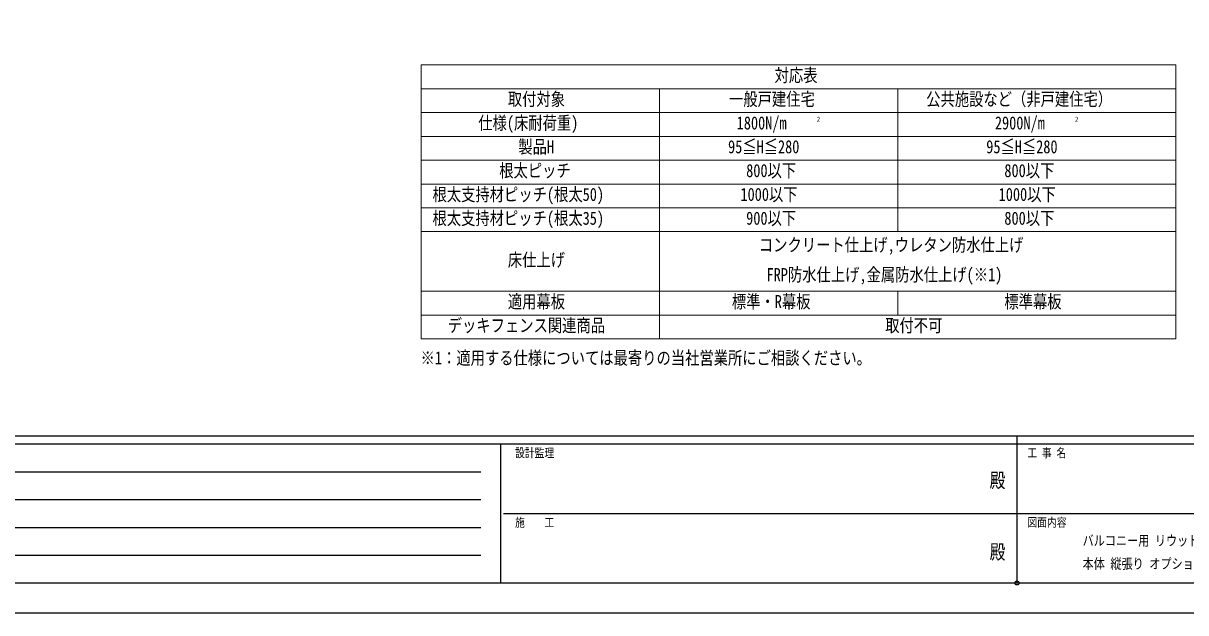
# Model space of a CAD drawing. Units: millimetres, scale not verified. Extents: x -4205 to 4205, y -2970 to 2970.
# Drawn here: x -2506 to 420, y -2970 to -1485 of the extents above; entities that cross this region are included whole.
import ezdxf
from ezdxf.enums import TextEntityAlignment as Align

# ---------------------------------------------------------------- set-up
doc = ezdxf.new("R2010")
doc.units = ezdxf.units.MM
doc.header["$LTSCALE"] = 20
doc.header["$PDMODE"] = 32
doc.header["$PDSIZE"] = 10
doc.layers.add('0-1_TABLE1', color=7, linetype='Continuous', lineweight=18)
doc.layers.add('0-2_USER1', color=3, linetype='Continuous')
doc.layers.add('0-7_YKK_ZWAK', color=7, linetype='Continuous')
doc.styles.add('ＭＳ ゴシック', font='')
doc.styles.get('ＭＳ ゴシック').set_extended_font_data('MS Gothic')

msp = doc.modelspace()

# ---------------------------------------------------------------- linework, layer by layer
at = {"layer": '0-1_TABLE1'}
for p, q in [((-1505, -1590), (395, -1590)), ((395, -1590), (395, -2280)), ((-1505, -1650), (395, -1650)), ((-305, -1650), (-305, -2010)), ((-1505, -1830), (395, -1830)), ((-1505, -1890), (395, -1890)), ((-1505, -1950), (395, -1950)), ((-1505, -2010), (395, -2010)), ((-1505, -2160), (395, -2160)), ((-305, -2160), (-305, -2220)), ((-1505, -2220), (395, -2220)), ((-1505, -2280), (395, -2280))]:
    msp.add_line(p, q, dxfattribs=at)
for points in [[(-1505, -1590), (-1505, -1650), (-1505, -1770), (-1505, -2280)], [(-905, -1650), (-905, -1770), (-905, -2280)], [(-1505, -1710), (-905, -1710), (395, -1710)], [(-1505, -1770), (-905, -1770), (395, -1770)]]:
    msp.add_lwpolyline(points, dxfattribs=at)
at = {"layer": '0-7_YKK_ZWAK'}
for p, q in [((3895.02, -2525), (-3904.98, -2525)), ((-1304.98, -2545), (-3904.98, -2545)), ((-1304.98, -2545), (-1304.98, -2895)), ((-4.98, -2545), (-1304.98, -2545)), ((-4.98, -2525), (-4.98, -2895)), ((1295.02, -2545), (-4.98, -2545)), ((-3862.48, -2615), (-1354.98, -2615)), ((-3862.48, -2685), (-1354.98, -2685)), ((-1297.48, -2720), (-4.98, -2720)), ((-4.98, -2720), (1295.02, -2720)), ((-3862.48, -2755), (-1354.98, -2755)), ((-3862.48, -2825), (-1354.98, -2825)), ((-3904.98, -2895), (-1304.98, -2895)), ((-1304.98, -2895), (-4.98, -2895)), ((-4.98, -2895), (1295.02, -2895))]:
    msp.add_line(p, q, dxfattribs=at)
msp.add_lwpolyline([(-4205, -2970), (4205, -2970), (4205, 2970), (-4205, 2970)], close=True, dxfattribs=at)
msp.add_point((-4.98, -2895), dxfattribs=at)

# ---------------------------------------------------------------- texts
at = {"layer": '0-1_TABLE1', "style": 'ＭＳ ゴシック', "width": 0.8}
for s, height, p in [('対応表', 32.99, (-615, -1642.5)), ('取付対象', 32.99, (-1286.6, -1702.5)), ('一般戸建住宅', 32.99, (-729.8, -1702.5)), ('公共施設など（非戸建住宅）', 32.99, (-233.4, -1702.5)), ('仕様(床耐荷重)', 32.99, (-1361, -1762.5)), ('1800N/m', 32.99, (-710.47, -1762.5)), ('2', 12.83, (-508.87, -1737.08)), ('2900N/m', 32.99, (-60.47, -1762.5)), ('2', 12.83, (141.13, -1737.08)), ('製品H', 32.99, (-1260.2, -1822.5)), ('95≦H≦280', 32.99, (-732.2, -1822.5)), ('95≦H≦280', 32.99, (-82.2, -1822.5)), ('根太ピッチ', 32.99, (-1308.2, -1882.5)), ('800以下', 32.99, (-686.6, -1882.5)), ('800以下', 32.99, (-36.6, -1882.5)), ('根太支持材ピッチ(根太50)', 32.99, (-1476.2, -1942.5)), ('1000以下', 32.99, (-701, -1942.5)), ('1000以下', 32.99, (-51, -1942.5)), ('根太支持材ピッチ(根太35)', 32.99, (-1476.2, -2002.5)), ('900以下', 32.99, (-686.6, -2002.5)), ('800以下', 32.99, (-36.6, -2002.5)), ('コンクリート仕上げ,ウレタン防水仕上げ', 32.99, (-654.6, -2069.65)), ('床仕上げ', 32.99, (-1286.6, -2107.5)), ('FRP防水仕上げ,金属防水仕上げ(※1)', 32.99, (-635.4, -2144.65)), ('適用幕板', 32.99, (-1286.6, -2212.5)), ('標準・R幕板', 32.99, (-722.6, -2212.5)), ('標準幕板', 32.99, (-36.6, -2212.5)), ('デッキフェンス関連商品', 32.99, (-1437.8, -2272.5)), ('取付不可', 32.99, (-336.6, -2272.5))]:
    msp.add_text(s, height=height, dxfattribs=at).set_placement(p, align=Align.BOTTOM_LEFT)
at = {"layer": '0-2_USER1', "style": 'ＭＳ ゴシック', "width": 0.8}
for s, height, p in [('※1：適用する仕様については最寄りの当社営業所にご相談ください。', 32.99, (-1506.3, -2354.46)), ('バルコニー用 リウッドデッキ S', 25.66, (160.31, -2808.57)), ('本体 縦張り オプションⅡ H=140～170', 25.66, (160.31, -2866.91))]:
    msp.add_text(s, height=height, dxfattribs=at).set_placement(p, align=Align.BOTTOM_LEFT)
at = {"layer": '0-7_YKK_ZWAK', "style": 'ＭＳ ゴシック', "width": 0.8}
for s, height, p in [('設計監理', 21.99, (-1268.31, -2585)), ('工 事 名', 21.99, (21.27, -2585)), ('殿', 36.66, (-73.67, -2665.83)), ('施\u3000\u3000工', 21.99, (-1268.31, -2760)), ('図面内容', 21.99, (21.27, -2760)), ('殿', 36.66, (-73.67, -2845.83))]:
    msp.add_text(s, height=height, dxfattribs=at).set_placement(p, align=Align.BOTTOM_LEFT)

doc.saveas('drawing.dxf')
